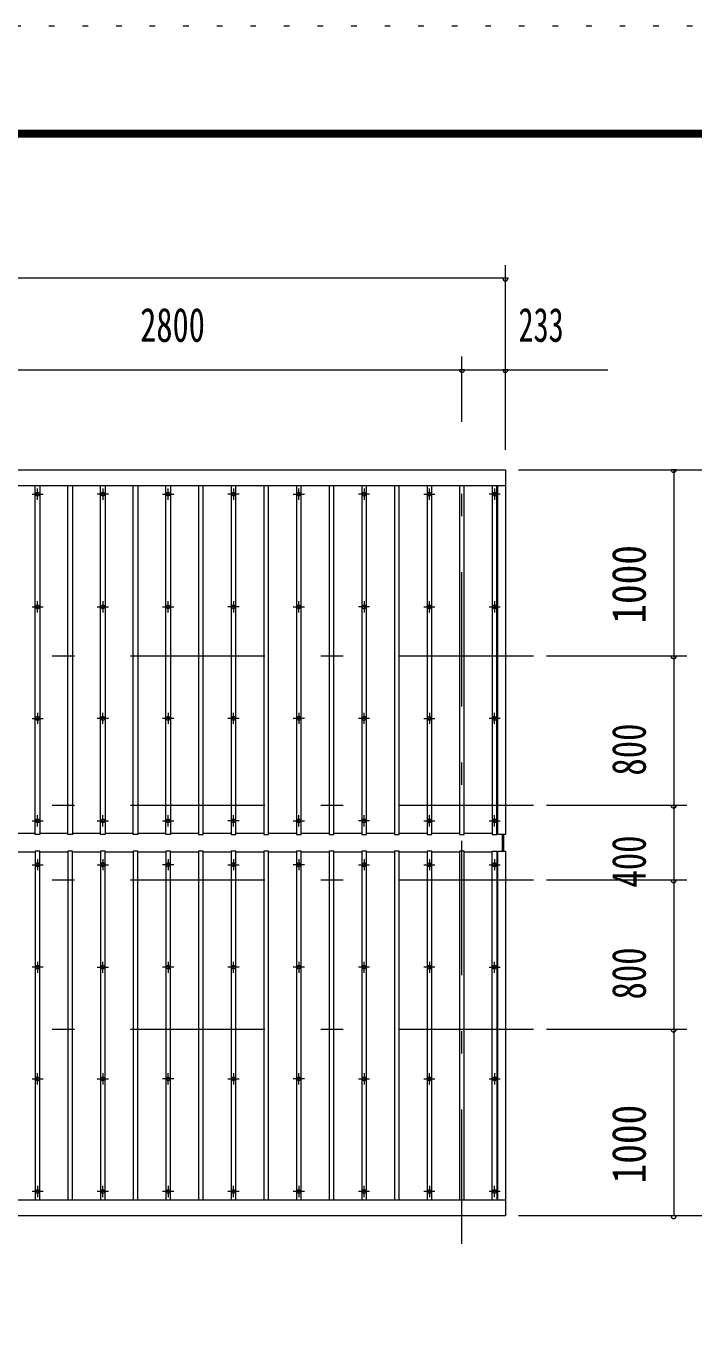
# Model space of a CAD drawing. Units: millimetres, scale not verified. Extents: x -37128 to 37128, y -29862 to 29862.
# Drawn here: x 4936 to 8516, y 22863 to 29862 of the extents above; entities that cross this region are included whole.
import ezdxf
from ezdxf.enums import TextEntityAlignment as Align

# ---------------------------------------------------------------- set-up
doc = ezdxf.new("R2010")
doc.units = ezdxf.units.MM
doc.header["$LTSCALE"] = 60
doc.linetypes.add('USER3', pattern=[24, 12, -5, 2, -5])
doc.linetypes.add('USER4', pattern=[3, 0.5, -2.5])
for name, color, linetype, lineweight in [('0-2_1-0BOLD', 7, 'Continuous', 18), ('0-3_1-2CENTER', 3, 'USER3', 18), ('0-4_1-4THIN', 4, 'Continuous', 18), ('0-5_1-5DIM', 3, 'Continuous', 18), ('0-C_F-F', 6, 'Continuous', 18), ('0-D_F-E_J_ADD', 3, 'USER4', 18)]:
    doc.layers.add(name, color=color, linetype=linetype, lineweight=lineweight)
doc.styles.add('ＭＳ ゴシック', font='')
doc.styles.get('ＭＳ ゴシック').set_extended_font_data('MS Gothic')

msp = doc.modelspace()

# ---------------------------------------------------------------- linework, layer by layer
at = {"layer": '0-2_1-0BOLD'}
for p, q in [((7505.52, 27398.37), (-310.48, 27398.37)), ((7489.52, 25440.01), (7489.52, 25529.71)), ((7495.52, 25529.71), (7495.52, 25440.01)), ((-310.48, 23571.35), (7505.52, 23571.35))]:
    msp.add_line(p, q, dxfattribs=at)
for points in [[(-310.48, 25529.71), (-310.48, 27484.86), (7505.52, 27484.86), (7505.52, 25529.71), (7465.52, 25529.71), (7465.52, 27398.37)], [(7465.52, 23571.35), (7465.52, 25440.01), (7505.52, 25440.01), (7505.52, 23484.86), (-310.48, 23484.86)]]:
    msp.add_lwpolyline(points, dxfattribs=at)
for centre in [(4997.52, 27353.43), (5347.52, 27353.43), (5697.52, 27353.43), (6047.52, 27353.43), (6397.52, 27353.43), (6747.52, 27353.43), (7097.52, 27353.43), (7447.52, 27353.43), (4997.52, 26749.72), (5347.52, 26749.72), (5697.52, 26749.72), (6047.52, 26749.72), (6397.52, 26749.72), (6747.52, 26749.72), (7097.52, 26749.72), (7447.52, 26749.72), (4997.52, 26151.94), (5347.52, 26151.94), (5697.52, 26151.94), (6047.52, 26151.94), (6397.52, 26151.94), (6747.52, 26151.94), (7097.52, 26151.94), (7447.52, 26151.94), (4997.52, 25602.25), (5347.52, 25602.25), (5697.52, 25602.25), (6047.52, 25602.25), (6397.52, 25602.25), (6747.52, 25602.25), (7097.52, 25602.25), (7447.52, 25602.25), (4997.52, 25367.47), (5347.52, 25367.47), (5697.52, 25367.47), (6047.52, 25367.47), (6397.52, 25367.47), (6747.52, 25367.47), (7097.52, 25367.47), (7447.52, 25367.47), (4997.52, 24817.78), (5347.52, 24817.78), (5697.52, 24817.78), (6047.52, 24817.78), (6397.52, 24817.78), (6747.52, 24817.78), (7097.52, 24817.78), (7447.52, 24817.78), (4997.52, 24219.99), (5347.52, 24219.99), (5697.52, 24219.99), (6047.52, 24219.99), (6397.52, 24219.99), (6747.52, 24219.99), (7097.52, 24219.99), (7447.52, 24219.99), (4997.52, 23616.29), (5347.52, 23616.29), (5697.52, 23616.29), (6047.52, 23616.29), (6397.52, 23616.29), (6747.52, 23616.29), (7097.52, 23616.29), (7447.52, 23616.29)]:
    msp.add_circle(centre, 10, dxfattribs=at)
at = {"layer": '0-3_1-2CENTER'}
for p, q in [((7272.52, 23334.86), (7272.52, 27634.86)), ((4997.52, 27323.43), (4997.52, 27383.44)), ((5347.52, 27383.44), (5347.52, 27323.43)), ((5697.52, 27323.43), (5697.52, 27383.44)), ((6047.52, 27383.44), (6047.52, 27323.43)), ((6397.52, 27323.43), (6397.52, 27383.44)), ((6747.52, 27383.44), (6747.52, 27323.43)), ((7097.52, 27323.43), (7097.52, 27383.44)), ((7447.52, 27383.44), (7447.52, 27323.43)), ((4967.52, 27353.43), (5027.52, 27353.43)), ((5377.52, 27353.43), (5317.52, 27353.43)), ((5667.53, 27353.43), (5727.52, 27353.43)), ((6077.52, 27353.43), (6017.52, 27353.43)), ((6367.53, 27353.43), (6427.52, 27353.43)), ((6777.52, 27353.43), (6717.53, 27353.43)), ((7067.52, 27353.43), (7127.52, 27353.43)), ((7477.52, 27353.43), (7417.52, 27353.43)), ((4967.53, 26749.72), (5027.52, 26749.72)), ((4997.52, 26719.73), (4997.52, 26779.73)), ((5317.53, 26749.72), (5377.52, 26749.72)), ((5347.52, 26779.73), (5347.52, 26719.73)), ((5667.53, 26749.72), (5727.52, 26749.72)), ((5697.52, 26719.73), (5697.52, 26779.73)), ((6077.52, 26749.72), (6017.53, 26749.72)), ((6047.52, 26779.73), (6047.52, 26719.73)), ((6367.53, 26749.72), (6427.52, 26749.72)), ((6397.52, 26719.73), (6397.52, 26779.73)), ((6777.52, 26749.72), (6717.53, 26749.72)), ((6747.52, 26779.73), (6747.52, 26719.73)), ((7067.53, 26749.72), (7127.52, 26749.72)), ((7097.52, 26719.73), (7097.52, 26779.73)), ((7417.53, 26749.72), (7477.52, 26749.72)), ((7447.52, 26779.73), (7447.52, 26719.73)), ((7655.52, 26484.86), (-632.48, 26484.86)), ((4997.52, 26181.94), (4997.52, 26121.94)), ((5347.52, 26121.94), (5347.52, 26181.94)), ((5697.52, 26181.94), (5697.52, 26121.94)), ((6047.52, 26121.94), (6047.52, 26181.94)), ((6397.52, 26181.94), (6397.52, 26121.94)), ((6747.52, 26121.94), (6747.52, 26181.94)), ((7097.52, 26181.94), (7097.52, 26121.94)), ((7447.52, 26121.94), (7447.52, 26181.94)), ((4967.53, 26151.94), (5027.52, 26151.94)), ((5377.52, 26151.94), (5317.53, 26151.94)), ((5727.52, 26151.94), (5667.53, 26151.94)), ((6077.52, 26151.94), (6017.53, 26151.94)), ((6427.52, 26151.94), (6367.53, 26151.94)), ((6777.52, 26151.94), (6717.53, 26151.94)), ((7067.53, 26151.94), (7127.52, 26151.94)), ((7477.52, 26151.94), (7417.53, 26151.94)), ((7655.52, 25684.86), (-632.48, 25684.86)), ((4997.52, 25572.25), (4997.52, 25632.25)), ((5347.52, 25572.25), (5347.52, 25632.25)), ((5697.52, 25572.25), (5697.52, 25632.25)), ((6047.52, 25572.25), (6047.52, 25632.25)), ((6397.52, 25572.25), (6397.52, 25632.25)), ((6747.52, 25572.25), (6747.52, 25632.25)), ((7097.52, 25572.25), (7097.52, 25632.25)), ((7447.52, 25572.25), (7447.52, 25632.25)), ((4967.53, 25602.25), (5027.52, 25602.25)), ((5317.53, 25602.25), (5377.52, 25602.25)), ((5667.53, 25602.25), (5727.52, 25602.25)), ((6077.52, 25602.25), (6017.53, 25602.25)), ((6367.53, 25602.25), (6427.52, 25602.25)), ((6777.52, 25602.25), (6717.53, 25602.25)), ((7067.53, 25602.25), (7127.52, 25602.25)), ((7417.53, 25602.25), (7477.52, 25602.25)), ((4967.53, 25367.47), (5027.52, 25367.47)), ((4997.52, 25397.47), (4997.52, 25337.47)), ((5317.53, 25367.47), (5377.52, 25367.47)), ((5347.52, 25397.47), (5347.52, 25337.47)), ((5727.52, 25367.47), (5667.53, 25367.47)), ((5697.52, 25397.47), (5697.52, 25337.47)), ((6017.53, 25367.47), (6077.52, 25367.47)), ((6047.52, 25397.47), (6047.52, 25337.47)), ((6427.52, 25367.47), (6367.53, 25367.47)), ((6397.52, 25397.47), (6397.52, 25337.47)), ((6717.53, 25367.47), (6777.52, 25367.47)), ((6747.52, 25397.47), (6747.52, 25337.47)), ((7067.53, 25367.47), (7127.52, 25367.47)), ((7097.52, 25397.47), (7097.52, 25337.47)), ((7417.53, 25367.47), (7477.52, 25367.47)), ((7447.52, 25397.47), (7447.52, 25337.47)), ((7655.52, 25284.86), (-632.48, 25284.86)), ((4997.52, 24847.78), (4997.52, 24787.78)), ((5347.52, 24787.78), (5347.52, 24847.78)), ((5697.52, 24847.78), (5697.52, 24787.78)), ((6047.52, 24787.78), (6047.52, 24847.78)), ((6397.52, 24847.78), (6397.52, 24787.78)), ((6747.52, 24787.78), (6747.52, 24847.78)), ((7097.52, 24847.78), (7097.52, 24787.78)), ((7447.52, 24787.78), (7447.52, 24847.78)), ((5027.52, 24817.78), (4967.53, 24817.78)), ((5317.53, 24817.78), (5377.52, 24817.78)), ((5727.52, 24817.78), (5667.53, 24817.78)), ((6077.52, 24817.78), (6017.53, 24817.78)), ((6427.52, 24817.78), (6367.53, 24817.78)), ((6777.52, 24817.78), (6717.53, 24817.78)), ((7127.52, 24817.78), (7067.53, 24817.78)), ((7417.53, 24817.78), (7477.52, 24817.78)), ((7655.52, 24484.86), (-632.48, 24484.86)), ((4967.53, 24219.99), (5027.52, 24219.99)), ((4997.52, 24189.99), (4997.52, 24249.99)), ((5317.53, 24219.99), (5377.52, 24219.99)), ((5347.52, 24249.99), (5347.52, 24189.99)), ((5727.52, 24219.99), (5667.53, 24219.99)), ((5697.52, 24189.99), (5697.52, 24249.99)), ((6017.53, 24219.99), (6077.52, 24219.99)), ((6047.52, 24249.99), (6047.52, 24189.99)), ((6427.52, 24219.99), (6367.53, 24219.99)), ((6397.52, 24189.99), (6397.52, 24249.99)), ((6717.53, 24219.99), (6777.52, 24219.99)), ((6747.52, 24249.99), (6747.52, 24189.99)), ((7067.53, 24219.99), (7127.52, 24219.99)), ((7097.52, 24189.99), (7097.52, 24249.99)), ((7417.53, 24219.99), (7477.52, 24219.99)), ((7447.52, 24249.99), (7447.52, 24189.99)), ((5027.52, 23616.29), (4967.52, 23616.29)), ((4997.52, 23646.29), (4997.52, 23586.28)), ((5377.52, 23616.29), (5317.52, 23616.29)), ((5347.52, 23586.28), (5347.52, 23646.29)), ((5727.52, 23616.29), (5667.53, 23616.29)), ((5697.52, 23646.29), (5697.52, 23586.28)), ((6077.52, 23616.29), (6017.52, 23616.29)), ((6047.52, 23586.28), (6047.52, 23646.29)), ((6427.52, 23616.29), (6367.53, 23616.29)), ((6397.52, 23646.29), (6397.52, 23586.28)), ((6777.52, 23616.29), (6717.53, 23616.29)), ((6747.52, 23586.28), (6747.52, 23646.29)), ((7127.52, 23616.29), (7067.52, 23616.29)), ((7097.52, 23646.29), (7097.52, 23586.28)), ((7477.52, 23616.29), (7417.52, 23616.29)), ((7447.52, 23586.28), (7447.52, 23646.29))]:
    msp.add_line(p, q, dxfattribs=at)
at = {"layer": '0-4_1-4THIN'}
for p, q in [((5010.02, 27398.37), (5010.02, 25529.71)), ((5185.02, 27398.37), (5185.02, 25529.71)), ((5360.02, 27398.37), (5360.02, 25529.71)), ((5535.02, 27398.37), (5535.02, 25529.71)), ((5710.02, 27398.37), (5710.02, 25529.71)), ((5885.02, 25529.71), (5885.02, 27398.37)), ((6060.02, 25529.71), (6060.02, 27398.37)), ((6235.02, 25529.71), (6235.02, 27398.37)), ((6410.02, 25529.71), (6410.02, 27398.37)), ((6585.02, 25529.71), (6585.02, 27398.37)), ((6760.02, 25529.71), (6760.02, 27398.37)), ((6935.02, 25529.71), (6935.02, 27398.37)), ((7110.02, 25529.71), (7110.02, 27398.37)), ((7285.02, 25529.71), (7285.02, 27398.37)), ((7460.02, 25529.71), (7460.02, 27398.37)), ((4985.02, 25533.96), (4835.02, 25533.96)), ((5160.02, 25533.96), (5010.02, 25533.96)), ((5335.02, 25533.96), (5185.02, 25533.96)), ((5510.02, 25533.96), (5360.02, 25533.96)), ((5685.02, 25533.96), (5535.02, 25533.96)), ((5860.02, 25533.96), (5710.02, 25533.96)), ((6035.02, 25533.96), (5885.02, 25533.96)), ((6210.02, 25533.96), (6060.02, 25533.96)), ((6385.02, 25533.96), (6235.02, 25533.96)), ((6560.02, 25533.96), (6410.02, 25533.96)), ((6735.02, 25533.96), (6585.02, 25533.96)), ((6910.02, 25533.96), (6760.02, 25533.96)), ((7085.02, 25533.96), (6935.02, 25533.96)), ((7260.02, 25533.96), (7110.02, 25533.96)), ((7435.02, 25533.96), (7285.02, 25533.96)), ((7465.52, 25533.96), (7460.02, 25533.96)), ((4835.02, 25435.76), (4985.02, 25435.76)), ((5010.02, 25435.76), (5160.02, 25435.76)), ((5185.02, 25435.76), (5335.02, 25435.76)), ((5360.02, 25435.76), (5510.02, 25435.76)), ((5535.02, 25435.76), (5685.02, 25435.76)), ((5710.02, 25435.76), (5860.02, 25435.76)), ((5885.02, 25435.76), (6035.02, 25435.76)), ((6060.02, 25435.76), (6210.02, 25435.76)), ((6235.02, 25435.76), (6385.02, 25435.76)), ((6410.02, 25435.76), (6560.02, 25435.76)), ((6585.02, 25435.76), (6735.02, 25435.76)), ((6760.02, 25435.76), (6910.02, 25435.76)), ((6935.02, 25435.76), (7085.02, 25435.76)), ((7110.02, 25435.76), (7260.02, 25435.76)), ((7285.02, 25435.76), (7435.02, 25435.76)), ((7460.02, 25435.76), (7465.52, 25435.76))]:
    msp.add_line(p, q, dxfattribs=at)
for points in [[(5010.02, 25529.71), (4985.02, 25529.71), (4985.02, 27398.37)], [(5185.02, 25529.71), (5160.02, 25529.71), (5160.02, 27398.37)], [(5360.02, 25529.71), (5335.02, 25529.71), (5335.02, 27398.37)], [(5535.02, 25529.71), (5510.02, 25529.71), (5510.02, 27398.37)], [(5710.02, 25529.71), (5685.02, 25529.71), (5685.02, 27398.37)], [(5860.02, 27398.37), (5860.02, 25529.71), (5885.02, 25529.71)], [(6035.02, 27398.37), (6035.02, 25529.71), (6060.02, 25529.71)], [(6210.02, 27398.37), (6210.02, 25529.71), (6235.02, 25529.71)], [(6385.02, 27398.37), (6385.02, 25529.71), (6410.02, 25529.71)], [(6560.02, 27398.37), (6560.02, 25529.71), (6585.02, 25529.71)], [(6735.02, 27398.37), (6735.02, 25529.71), (6760.02, 25529.71)], [(6910.02, 27398.37), (6910.02, 25529.71), (6935.02, 25529.71)], [(7085.02, 27398.37), (7085.02, 25529.71), (7110.02, 25529.71)], [(7260.02, 27398.37), (7260.02, 25529.71), (7285.02, 25529.71)], [(7435.02, 27398.37), (7435.02, 25529.71), (7460.02, 25529.71)], [(5010.02, 23571.35), (5010.02, 25440.01), (4985.02, 25440.01), (4985.02, 23571.35)], [(5185.02, 23571.35), (5185.02, 25440.01), (5160.02, 25440.01), (5160.02, 23571.35)], [(5360.02, 23571.35), (5360.02, 25440.01), (5335.02, 25440.01), (5335.02, 23571.35)], [(5535.02, 23571.35), (5535.02, 25440.01), (5510.02, 25440.01), (5510.02, 23571.35)], [(5710.02, 23571.35), (5710.02, 25440.01), (5685.02, 25440.01), (5685.02, 23571.35)], [(5885.02, 23571.35), (5885.02, 25440.01), (5860.02, 25440.01), (5860.02, 23571.35)], [(6060.02, 23571.35), (6060.02, 25440.01), (6035.02, 25440.01), (6035.02, 23571.35)], [(6235.02, 23571.35), (6235.02, 25440.01), (6210.02, 25440.01), (6210.02, 23571.35)], [(6410.02, 23571.35), (6410.02, 25440.01), (6385.02, 25440.01), (6385.02, 23571.35)], [(6585.02, 23571.35), (6585.02, 25440.01), (6560.02, 25440.01), (6560.02, 23571.35)], [(6760.02, 23571.35), (6760.02, 25440.01), (6735.02, 25440.01), (6735.02, 23571.35)], [(6935.02, 23571.35), (6935.02, 25440.01), (6910.02, 25440.01), (6910.02, 23571.35)], [(7110.02, 23571.35), (7110.02, 25440.01), (7085.02, 25440.01), (7085.02, 23571.35)], [(7285.02, 23571.35), (7285.02, 25440.01), (7260.02, 25440.01), (7260.02, 23571.35)], [(7435.02, 23571.35), (7435.02, 25440.01), (7460.02, 25440.01), (7460.02, 23571.35)]]:
    msp.add_lwpolyline(points, dxfattribs=at)
at = {"layer": '0-5_1-5DIM'}
for p, q in [((7505.53, 27590.67), (7505.53, 28580.67)), ((7505.53, 28510.66), (-310.47, 28510.66)), ((7519.53, 28510.66), (7491.53, 28510.66)), ((7272.53, 27740.67), (7272.53, 28090.67)), ((-859.97, 28020.67), (8055.03, 28020.67)), ((7286.53, 28020.67), (7258.53, 28020.67)), ((7519.53, 28020.67), (7491.53, 28020.67)), ((7575.52, 27484.86), (8967.52, 27484.86)), ((8421.52, 27484.86), (8393.52, 27484.86)), ((8407.52, 27484.86), (8407.52, 26484.86)), ((8477.52, 26484.86), (7725.52, 26484.86)), ((8421.52, 26484.86), (8393.52, 26484.86)), ((8407.52, 26484.86), (8407.52, 25684.86)), ((8477.52, 25684.86), (7725.52, 25684.86)), ((8421.52, 25684.86), (8393.52, 25684.86)), ((8407.52, 25684.86), (8407.52, 25284.86)), ((8477.52, 25284.86), (7725.52, 25284.86)), ((8421.52, 25284.86), (8393.52, 25284.86)), ((8407.52, 25284.86), (8407.52, 24484.86)), ((8477.52, 24484.86), (7725.52, 24484.86)), ((8421.52, 24484.86), (8393.52, 24484.86)), ((8407.52, 24484.86), (8407.52, 23484.86)), ((8967.52, 23484.86), (7575.52, 23484.86)), ((8421.52, 23484.86), (8393.52, 23484.86))]:
    msp.add_line(p, q, dxfattribs=at)
for centre in [(7505.53, 28510.66), (7272.53, 28020.67), (7505.53, 28020.67), (8407.52, 27484.86), (8407.52, 26484.86), (8407.52, 25684.86), (8407.52, 25284.86), (8407.52, 24484.86), (8407.52, 23484.86)]:
    msp.add_arc(centre, 14, 180, 0, dxfattribs=at)
at = {"layer": '0-C_F-F', "color": 5}
for points in [[(36428.07, 1162.32), (36428.07, 29302.32), (-3751.93, 29302.32), (-3751.93, 1162.32)], [(36424.56, 1165.82), (-3748.43, 1165.82), (-3748.43, 29298.82), (36424.56, 29298.82)], [(36421.07, 1169.32), (36421.07, 29295.32), (-3744.93, 29295.32), (-3744.93, 1169.32)], [(36417.57, 1172.82), (36417.57, 29291.82), (-3741.43, 29291.82), (-3741.43, 1172.82)], [(36414.07, 1176.32), (36414.07, 29288.31), (-3737.93, 29288.31), (-3737.93, 1176.32)], [(36410.57, 1179.82), (36410.57, 29284.82), (-3734.43, 29284.82), (-3734.43, 1179.82)], [(36407.06, 1183.32), (-3730.93, 1183.32), (-3730.93, 29281.32), (36407.06, 29281.32)], [(36403.57, 1186.82), (-3727.43, 1186.82), (-3727.43, 29277.82), (36403.57, 29277.82)], [(36400.07, 1190.32), (36400.07, 29274.32), (-3723.93, 29274.32), (-3723.93, 1190.32)], [(36396.57, 1193.82), (-3720.43, 1193.82), (-3720.43, 29270.82), (36396.57, 29270.82)], [(36393.07, 1197.32), (36393.07, 29267.32), (-3716.93, 29267.32), (-3716.93, 1197.32)]]:
    msp.add_lwpolyline(points, close=True, dxfattribs=at)
at = {"layer": '0-D_F-E_J_ADD', "color": 5}
msp.add_lwpolyline([(37128.07, 462.32), (37128.07, 29862.32), (-4451.93, 29862.32), (-4451.93, 462.32)], close=True, dxfattribs=at)

# ---------------------------------------------------------------- texts
at = {"layer": '0-5_1-5DIM', "color": 7, "style": 'ＭＳ ゴシック'}
for s, width, p in [('2800', 0.7, (5547.03, 28115.54)), ('233', 0.65, (7575.53, 28115.54))]:
    msp.add_text(s, height=182.3, dxfattribs=dict(at, width=width)).set_placement(p, align=Align.BOTTOM_LEFT)
for s, width, p in [('1000', 0.85, (8312.65, 26659.36)), ('800', 0.75, (8312.65, 25845.11)), ('400', 0.75, (8312.65, 25245.11)), ('800', 0.75, (8312.65, 24645.11)), ('1000', 0.85, (8312.65, 23659.36))]:
    msp.add_text(s, height=182.3, rotation=90, dxfattribs=dict(at, width=width)).set_placement(p, align=Align.BOTTOM_LEFT)

doc.saveas('drawing.dxf')
